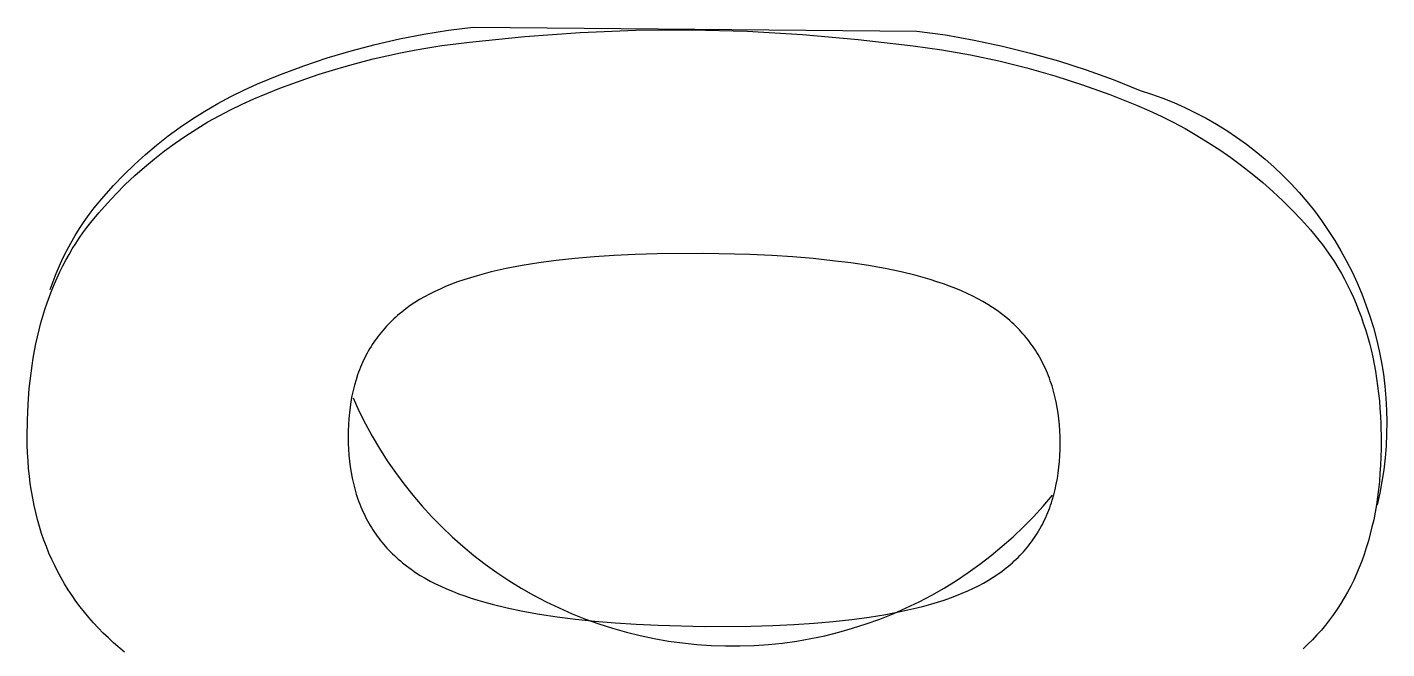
# Model space of a CAD drawing. Header units: millimetres. Extents: x -1421 to 3505, y -683 to 2759.
# Drawn here: x 2.927 to 4.289, y 730.908 to 731.531 of the extents above; entities that cross this region are included whole.
import ezdxf

# ---------------------------------------------------------------- set-up
doc = ezdxf.new("R2010")
doc.units = ezdxf.units.MM
doc.header["$MEASUREMENT"] = 0
doc.layers.add('Utwórz2D linie widoczne', color=7, linetype='Continuous', true_color=0x000000)

msp = doc.modelspace()

# ---------------------------------------------------------------- linework, layer by layer
at = {"layer": 'Utwórz2D linie widoczne'}
for p, q in [((3.2755, 731.5141), (3.2998, 731.5197)), ((3.2998, 731.5197), (3.3243, 731.5244)), ((3.3243, 731.5244), (3.3489, 731.5283)), ((3.3489, 731.5283), (3.3737, 731.5314)), ((3.37, 731.5165), (3.4254, 731.5222)), ((3.3737, 731.5314), (3.8182, 731.5276)), ((3.4254, 731.5222), (3.481, 731.5261)), ((3.481, 731.5261), (3.5367, 731.5284)), ((3.5367, 731.5284), (3.5924, 731.5289)), ((3.5924, 731.5289), (3.6481, 731.5274)), ((3.6481, 731.5274), (3.7037, 731.5241)), ((3.7037, 731.5241), (3.7593, 731.5192)), ((3.7593, 731.5192), (3.8146, 731.5127)), ((3.8182, 731.5276), (3.847, 731.5236)), ((3.847, 731.5236), (3.8756, 731.5185)), ((3.2275, 731.5006), (3.2514, 731.5078)), ((3.2514, 731.5078), (3.2755, 731.5141)), ((3.2871, 731.5028), (3.3008, 731.5057)), ((3.3008, 731.5057), (3.3146, 731.5084)), ((3.3146, 731.5084), (3.3284, 731.5108)), ((3.3284, 731.5108), (3.3423, 731.513)), ((3.3423, 731.513), (3.3562, 731.5149)), ((3.3562, 731.5149), (3.37, 731.5165)), ((3.8146, 731.5127), (3.8433, 731.5087)), ((3.8433, 731.5087), (3.8719, 731.5036)), ((3.8756, 731.5185), (3.904, 731.5125)), ((3.904, 731.5125), (3.9322, 731.5055)), ((3.9322, 731.5055), (3.9601, 731.4976)), ((3.1806, 731.484), (3.2039, 731.4927)), ((3.2039, 731.4927), (3.2275, 731.5006)), ((3.2328, 731.4885), (3.2463, 731.4924)), ((3.2463, 731.4924), (3.2598, 731.4961)), ((3.2598, 731.4961), (3.2734, 731.4996)), ((3.2734, 731.4996), (3.2871, 731.5028)), ((3.8719, 731.5036), (3.9003, 731.4976)), ((3.9003, 731.4976), (3.9286, 731.4906)), ((3.9601, 731.4976), (3.9878, 731.4887)), ((3.1575, 731.4745), (3.1806, 731.484)), ((3.1929, 731.4751), (3.2061, 731.4798)), ((3.2061, 731.4798), (3.2194, 731.4843)), ((3.2194, 731.4843), (3.2328, 731.4885)), ((3.9286, 731.4906), (3.9565, 731.4827)), ((3.9565, 731.4827), (3.9842, 731.4738)), ((3.9878, 731.4887), (4.0151, 731.4789)), ((4.0151, 731.4789), (4.0421, 731.4681)), ((3.1307, 731.4619), (3.144, 731.4684)), ((3.144, 731.4684), (3.1575, 731.4745)), ((3.1539, 731.4595), (3.1798, 731.4702)), ((3.1798, 731.4702), (3.1929, 731.4751)), ((3.9842, 731.4738), (4.0115, 731.4639)), ((4.0421, 731.4681), (4.0535, 731.4644)), ((4.0535, 731.4644), (4.0647, 731.4603)), ((3.1049, 731.4474), (3.1177, 731.4549)), ((3.1177, 731.4549), (3.1307, 731.4619)), ((3.1305, 731.4487), (3.1421, 731.4543)), ((3.1421, 731.4543), (3.1539, 731.4595)), ((4.0115, 731.4639), (4.0384, 731.4532)), ((4.0384, 731.4532), (4.0508, 731.4479)), ((4.0647, 731.4603), (4.0758, 731.4558)), ((4.0758, 731.4558), (4.0868, 731.451)), ((4.0868, 731.451), (4.0976, 731.4457)), ((3.0801, 731.4312), (3.0924, 731.4395)), ((3.0924, 731.4395), (3.1049, 731.4474)), ((3.1078, 731.4364), (3.1191, 731.4427)), ((3.1191, 731.4427), (3.1305, 731.4487)), ((4.0508, 731.4479), (4.063, 731.4422)), ((4.063, 731.4422), (4.0751, 731.4362)), ((4.0976, 731.4457), (4.1082, 731.4402)), ((4.1082, 731.4402), (4.1186, 731.4342)), ((3.0682, 731.4225), (3.0801, 731.4312)), ((3.0857, 731.4226), (3.0967, 731.4297)), ((3.0967, 731.4297), (3.1078, 731.4364)), ((4.0751, 731.4362), (4.087, 731.4298)), ((4.087, 731.4298), (4.0987, 731.423)), ((4.1186, 731.4342), (4.1288, 731.4279)), ((4.1288, 731.4279), (4.1387, 731.4212)), ((3.0452, 731.4038), (3.0565, 731.4133)), ((3.0565, 731.4133), (3.0682, 731.4225)), ((3.0645, 731.4076), (3.075, 731.4153)), ((3.075, 731.4153), (3.0857, 731.4226)), ((4.0987, 731.423), (4.1103, 731.4159)), ((4.1103, 731.4159), (4.1217, 731.4085)), ((4.1387, 731.4212), (4.1485, 731.4143)), ((4.1485, 731.4143), (4.1579, 731.4069)), ((3.0342, 731.3938), (3.0452, 731.4038)), ((3.0443, 731.3912), (3.0543, 731.3995)), ((3.0543, 731.3995), (3.0645, 731.4076)), ((4.1217, 731.4085), (4.1328, 731.4007)), ((4.1328, 731.4007), (4.1437, 731.3927)), ((4.1579, 731.4069), (4.1672, 731.3993)), ((4.1672, 731.3993), (4.1761, 731.3913)), ((3.0134, 731.3728), (3.0236, 731.3835)), ((3.0236, 731.3835), (3.0342, 731.3938)), ((3.0251, 731.3737), (3.0346, 731.3826)), ((3.0346, 731.3826), (3.0443, 731.3912)), ((4.1437, 731.3927), (4.1544, 731.3843)), ((4.1544, 731.3843), (4.1648, 731.3756)), ((4.1761, 731.3913), (4.1848, 731.3831)), ((4.1848, 731.3831), (4.1932, 731.3745)), ((3.0035, 731.3618), (3.0134, 731.3728)), ((3.016, 731.3645), (3.0251, 731.3737)), ((4.1648, 731.3756), (4.175, 731.3666)), ((4.1932, 731.3745), (4.2013, 731.3657)), ((2.994, 731.3504), (3.0035, 731.3618)), ((3.0071, 731.3551), (3.016, 731.3645)), ((4.175, 731.3666), (4.1849, 731.3574)), ((4.1849, 731.3574), (4.1944, 731.3479)), ((4.2013, 731.3657), (4.2091, 731.3566)), ((4.2091, 731.3566), (4.2166, 731.3472)), ((2.9839, 731.3368), (2.9889, 731.3437)), ((2.9889, 731.3437), (2.994, 731.3504)), ((2.9904, 731.3355), (2.9986, 731.3454)), ((2.9986, 731.3454), (3.0071, 731.3551)), ((4.1944, 731.3479), (4.2037, 731.3382)), ((4.2166, 731.3472), (4.2237, 731.3376)), ((2.9747, 731.3225), (2.9792, 731.3297)), ((2.9792, 731.3297), (2.9839, 731.3368)), ((2.9826, 731.3253), (2.9865, 731.3305)), ((2.9865, 731.3305), (2.9904, 731.3355)), ((4.2037, 731.3382), (4.2127, 731.3282)), ((4.2127, 731.3282), (4.217, 731.3231)), ((4.2237, 731.3376), (4.2305, 731.3278)), ((2.9664, 731.3076), (2.9704, 731.3151)), ((2.9704, 731.3151), (2.9747, 731.3225)), ((2.972, 731.3092), (2.9754, 731.3147)), ((2.9754, 731.3147), (2.979, 731.3201)), ((2.979, 731.3201), (2.9826, 731.3253)), ((4.217, 731.3231), (4.2212, 731.3179)), ((4.2212, 731.3179), (4.2253, 731.3125)), ((4.2305, 731.3278), (4.237, 731.3177)), ((4.237, 731.3177), (4.2431, 731.3074)), ((2.9626, 731.3), (2.9664, 731.3076)), ((2.9655, 731.2979), (2.9687, 731.3036)), ((2.9687, 731.3036), (2.972, 731.3092)), ((3.4948, 731.3013), (3.4754, 731.2997)), ((3.515, 731.3027), (3.4948, 731.3013)), ((3.5361, 731.3037), (3.515, 731.3027)), ((3.558, 731.3043), (3.5361, 731.3037)), ((3.6045, 731.3046), (3.558, 731.3043)), ((3.651, 731.3035), (3.6045, 731.3046)), ((3.673, 731.3025), (3.651, 731.3035)), ((3.6941, 731.3011), (3.673, 731.3025)), ((3.7143, 731.2995), (3.6941, 731.3011)), ((4.2253, 731.3125), (4.2292, 731.3071)), ((4.2292, 731.3071), (4.233, 731.3017)), ((4.233, 731.3017), (4.2367, 731.2961)), ((4.2431, 731.3074), (4.2489, 731.2969)), ((2.9557, 731.2845), (2.959, 731.2923)), ((2.959, 731.2923), (2.9626, 731.3)), ((2.9595, 731.2862), (2.9624, 731.2921)), ((2.9624, 731.2921), (2.9655, 731.2979)), ((3.4068, 731.2895), (3.3918, 731.2861)), ((3.4226, 731.2925), (3.4068, 731.2895)), ((3.4394, 731.2952), (3.4226, 731.2925)), ((3.457, 731.2976), (3.4394, 731.2952)), ((3.4754, 731.2997), (3.457, 731.2976)), ((3.7337, 731.2974), (3.7143, 731.2995)), ((3.7521, 731.2951), (3.7337, 731.2974)), ((3.7697, 731.2924), (3.7521, 731.2951)), ((3.7865, 731.2894), (3.7697, 731.2924)), ((3.8024, 731.2861), (3.7865, 731.2894)), ((4.2367, 731.2961), (4.2402, 731.2904)), ((4.2402, 731.2904), (4.2436, 731.2846)), ((4.2489, 731.2969), (4.2543, 731.2862)), ((2.9499, 731.2685), (2.9527, 731.2765)), ((2.9515, 731.2679), (2.954, 731.2741)), ((2.9527, 731.2765), (2.9557, 731.2845)), ((2.954, 731.2741), (2.9567, 731.2802)), ((2.9567, 731.2802), (2.9595, 731.2862)), ((3.352, 731.2738), (3.3461, 731.2715)), ((3.3581, 731.2761), (3.352, 731.2738)), ((3.3644, 731.2782), (3.3581, 731.2761)), ((3.3709, 731.2803), (3.3644, 731.2782)), ((3.3777, 731.2823), (3.3709, 731.2803)), ((3.3846, 731.2842), (3.3777, 731.2823)), ((3.3918, 731.2861), (3.3846, 731.2842)), ((3.8174, 731.2824), (3.8024, 731.2861)), ((3.8246, 731.2805), (3.8174, 731.2824)), ((3.8315, 731.2784), (3.8246, 731.2805)), ((3.8383, 731.2763), (3.8315, 731.2784)), ((3.8448, 731.2741), (3.8383, 731.2763)), ((3.8511, 731.2718), (3.8448, 731.2741)), ((4.2436, 731.2846), (4.2468, 731.2787)), ((4.2468, 731.2787), (4.2499, 731.2728)), ((4.2543, 731.2862), (4.2593, 731.2753)), ((4.2593, 731.2753), (4.264, 731.2643)), ((2.9468, 731.2551), (2.9491, 731.2615)), ((2.9491, 731.2615), (2.9515, 731.2679)), ((3.3248, 731.2612), (3.32, 731.2584)), ((3.3299, 731.2639), (3.3248, 731.2612)), ((3.3351, 731.2665), (3.3299, 731.2639)), ((3.3405, 731.269), (3.3351, 731.2665)), ((3.3461, 731.2715), (3.3405, 731.269)), ((3.8572, 731.2695), (3.8511, 731.2718)), ((3.8631, 731.267), (3.8572, 731.2695)), ((3.8688, 731.2645), (3.8631, 731.267)), ((3.8742, 731.2619), (3.8688, 731.2645)), ((3.8794, 731.2592), (3.8742, 731.2619)), ((4.2499, 731.2728), (4.2529, 731.2667)), ((4.2529, 731.2667), (4.2557, 731.2605)), ((4.2557, 731.2605), (4.2584, 731.2543)), ((4.264, 731.2643), (4.2683, 731.2531)), ((2.9425, 731.2419), (2.9446, 731.2485)), ((2.9446, 731.2485), (2.9468, 731.2551)), ((3.3042, 731.2476), (3.3021, 731.2459)), ((3.3063, 731.2492), (3.3042, 731.2476)), ((3.3107, 731.2524), (3.3063, 731.2492)), ((3.3153, 731.2554), (3.3107, 731.2524)), ((3.32, 731.2584), (3.3153, 731.2554)), ((3.8845, 731.2564), (3.8794, 731.2592)), ((3.8894, 731.2535), (3.8845, 731.2564)), ((3.8941, 731.2505), (3.8894, 731.2535)), ((3.8987, 731.2473), (3.8941, 731.2505)), ((3.9031, 731.2441), (3.8987, 731.2473)), ((4.2584, 731.2543), (4.2609, 731.2479)), ((4.2609, 731.2479), (4.2634, 731.2415)), ((4.2683, 731.2531), (4.2722, 731.2418)), ((2.9388, 731.2282), (2.9406, 731.2351)), ((2.9406, 731.2351), (2.9425, 731.2419)), ((3.2886, 731.2335), (3.2868, 731.2317)), ((3.2904, 731.2354), (3.2886, 731.2335)), ((3.2922, 731.2372), (3.2904, 731.2354)), ((3.2941, 731.239), (3.2922, 731.2372)), ((3.2961, 731.2408), (3.2941, 731.239)), ((3.298, 731.2425), (3.2961, 731.2408)), ((3.3, 731.2442), (3.298, 731.2425)), ((3.3021, 731.2459), (3.3, 731.2442)), ((3.9073, 731.2407), (3.9031, 731.2441)), ((3.9094, 731.239), (3.9073, 731.2407)), ((3.9114, 731.2373), (3.9094, 731.239)), ((3.9134, 731.2355), (3.9114, 731.2373)), ((3.9154, 731.2337), (3.9134, 731.2355)), ((3.9173, 731.2318), (3.9154, 731.2337)), ((4.2634, 731.2415), (4.2656, 731.2349)), ((4.2656, 731.2349), (4.2678, 731.2283)), ((4.2722, 731.2418), (4.2757, 731.2303)), ((2.9356, 731.2142), (2.9371, 731.2212)), ((2.9371, 731.2212), (2.9388, 731.2282)), ((3.277, 731.2198), (3.2755, 731.2177)), ((3.2785, 731.2218), (3.277, 731.2198)), ((3.2801, 731.2238), (3.2785, 731.2218)), ((3.2817, 731.2258), (3.2801, 731.2238)), ((3.2834, 731.2278), (3.2817, 731.2258)), ((3.2851, 731.2297), (3.2834, 731.2278)), ((3.2868, 731.2317), (3.2851, 731.2297)), ((3.9191, 731.23), (3.9173, 731.2318)), ((3.921, 731.2281), (3.9191, 731.23)), ((3.9228, 731.2262), (3.921, 731.2281)), ((3.9245, 731.2242), (3.9228, 731.2262)), ((3.9262, 731.2223), (3.9245, 731.2242)), ((3.9279, 731.2203), (3.9262, 731.2223)), ((3.9295, 731.2183), (3.9279, 731.2203)), ((4.2678, 731.2283), (4.2698, 731.2216)), ((4.2698, 731.2216), (4.2717, 731.2148)), ((4.2757, 731.2303), (4.2788, 731.2187)), ((2.9329, 731.1997), (2.9342, 731.207)), ((2.9342, 731.207), (2.9356, 731.2142)), ((3.2686, 731.2068), (3.2674, 731.2046)), ((3.2699, 731.2091), (3.2686, 731.2068)), ((3.2713, 731.2113), (3.2699, 731.2091)), ((3.2726, 731.2134), (3.2713, 731.2113)), ((3.2741, 731.2156), (3.2726, 731.2134)), ((3.2755, 731.2177), (3.2741, 731.2156)), ((3.9311, 731.2162), (3.9295, 731.2183)), ((3.9326, 731.2141), (3.9311, 731.2162)), ((3.9342, 731.212), (3.9326, 731.2141)), ((3.9356, 731.2099), (3.9342, 731.212)), ((3.937, 731.2077), (3.9356, 731.2099)), ((3.9384, 731.2055), (3.937, 731.2077)), ((3.9398, 731.2033), (3.9384, 731.2055)), ((4.2717, 731.2148), (4.2734, 731.2079)), ((4.2734, 731.2079), (4.275, 731.2008)), ((4.2788, 731.2187), (4.2815, 731.207)), ((4.2815, 731.207), (4.2838, 731.1953)), ((2.9306, 731.1847), (2.9317, 731.1922)), ((2.9317, 731.1922), (2.9329, 731.1997)), ((3.2617, 731.1929), (3.2607, 731.1905)), ((3.2628, 731.1953), (3.2617, 731.1929)), ((3.2639, 731.1976), (3.2628, 731.1953)), ((3.265, 731.2), (3.2639, 731.1976)), ((3.2662, 731.2023), (3.265, 731.2)), ((3.2674, 731.2046), (3.2662, 731.2023)), ((3.9411, 731.201), (3.9398, 731.2033)), ((3.9424, 731.1988), (3.9411, 731.201)), ((3.9436, 731.1965), (3.9424, 731.1988)), ((3.9448, 731.1941), (3.9436, 731.1965)), ((3.9459, 731.1918), (3.9448, 731.1941)), ((3.947, 731.1894), (3.9459, 731.1918)), ((4.275, 731.2008), (4.2764, 731.1937)), ((4.2764, 731.1937), (4.2778, 731.1866)), ((4.2838, 731.1953), (4.2857, 731.1835)), ((2.9297, 731.1771), (2.9306, 731.1847)), ((3.2579, 731.183), (3.2563, 731.1779)), ((3.2588, 731.1855), (3.2579, 731.183)), ((3.2597, 731.188), (3.2588, 731.1855)), ((3.2607, 731.1905), (3.2597, 731.188)), ((3.9481, 731.187), (3.947, 731.1894)), ((3.9491, 731.1845), (3.9481, 731.187)), ((3.9501, 731.1821), (3.9491, 731.1845)), ((3.9511, 731.1796), (3.9501, 731.1821)), ((3.952, 731.177), (3.9511, 731.1796)), ((4.2778, 731.1866), (4.2789, 731.1793)), ((4.2789, 731.1793), (4.28, 731.1719)), ((4.2857, 731.1835), (4.2872, 731.1716)), ((2.9277, 731.1536), (2.9289, 731.1694)), ((2.9289, 731.1694), (2.9297, 731.1771)), ((3.2534, 731.1674), (3.2522, 731.1619)), ((3.2547, 731.1727), (3.2534, 731.1674)), ((3.2563, 731.1779), (3.2547, 731.1727)), ((3.9537, 731.1719), (3.952, 731.177)), ((3.9552, 731.1667), (3.9537, 731.1719)), ((3.9566, 731.1613), (3.9552, 731.1667)), ((4.28, 731.1719), (4.2809, 731.1644)), ((4.2872, 731.1716), (4.2882, 731.1596)), ((2.927, 731.1373), (2.9277, 731.1536)), ((3.2512, 731.1564), (3.2503, 731.1507)), ((3.2522, 731.1619), (3.2512, 731.1564)), ((3.2533, 731.1599), (3.2592, 731.1468)), ((3.9578, 731.1559), (3.9566, 731.1613)), ((3.9589, 731.1503), (3.9578, 731.1559)), ((4.2809, 731.1644), (4.2817, 731.1568)), ((4.2817, 731.1568), (4.2823, 731.1492)), ((4.2882, 731.1596), (4.2889, 731.1477)), ((2.9268, 731.1207), (2.927, 731.1373)), ((3.2491, 731.139), (3.2487, 731.133)), ((3.2496, 731.1449), (3.2491, 731.139)), ((3.2503, 731.1507), (3.2496, 731.1449)), ((3.2592, 731.1468), (3.2657, 731.134)), ((3.9598, 731.1446), (3.9589, 731.1503)), ((3.9605, 731.1388), (3.9598, 731.1446)), ((3.9611, 731.1329), (3.9605, 731.1388)), ((4.2823, 731.1492), (4.2828, 731.1414)), ((4.2828, 731.1414), (4.2832, 731.1336)), ((4.2889, 731.1477), (4.2892, 731.1357)), ((3.2485, 731.1269), (3.2484, 731.1206)), ((3.2487, 731.133), (3.2485, 731.1269)), ((3.2657, 731.134), (3.2725, 731.1214)), ((3.9615, 731.1269), (3.9611, 731.1329)), ((3.9618, 731.1207), (3.9615, 731.1269)), ((4.2832, 731.1336), (4.2835, 731.1176)), ((4.289, 731.1237), (4.2885, 731.1117)), ((4.2892, 731.1357), (4.289, 731.1237)), ((2.9269, 731.1126), (2.9268, 731.1207)), ((2.9272, 731.1047), (2.9269, 731.1126)), ((3.2484, 731.1206), (3.2485, 731.1144)), ((3.2485, 731.1144), (3.2488, 731.1083)), ((3.2725, 731.1214), (3.2798, 731.109)), ((3.9619, 731.1145), (3.9618, 731.1207)), ((3.9618, 731.1083), (3.9619, 731.1145)), ((4.2835, 731.1176), (4.2834, 731.109)), ((4.2885, 731.1117), (4.2875, 731.0998)), ((2.9276, 731.0968), (2.9272, 731.1047)), ((2.9282, 731.0891), (2.9276, 731.0968)), ((3.2488, 731.1083), (3.2492, 731.1023)), ((3.2492, 731.1023), (3.2497, 731.0964)), ((3.2497, 731.0964), (3.2505, 731.0906)), ((3.2798, 731.109), (3.2876, 731.0969)), ((3.2876, 731.0969), (3.2957, 731.0851)), ((3.9612, 731.0962), (3.9616, 731.1022)), ((3.9616, 731.1022), (3.9618, 731.1083)), ((4.2832, 731.1006), (4.2829, 731.0923)), ((4.2834, 731.109), (4.2832, 731.1006)), ((4.2875, 731.0998), (4.2861, 731.0879)), ((2.929, 731.0815), (2.9282, 731.0891)), ((3.2505, 731.0906), (3.2514, 731.085)), ((3.2514, 731.085), (3.2524, 731.0794)), ((3.2957, 731.0851), (3.3042, 731.0736)), ((3.9591, 731.0789), (3.9599, 731.0845)), ((3.9599, 731.0845), (3.9606, 731.0903)), ((3.9606, 731.0903), (3.9612, 731.0962)), ((4.2823, 731.0841), (4.2817, 731.0761)), ((4.2829, 731.0923), (4.2823, 731.0841)), ((4.2861, 731.0879), (4.2843, 731.076)), ((2.9299, 731.0739), (2.929, 731.0815)), ((2.931, 731.0665), (2.9299, 731.0739)), ((3.2524, 731.0794), (3.2536, 731.074)), ((3.2536, 731.074), (3.255, 731.0686)), ((3.3042, 731.0736), (3.3132, 731.0623)), ((3.9568, 731.0679), (3.958, 731.0733)), ((3.958, 731.0733), (3.9591, 731.0789)), ((4.2817, 731.0761), (4.2808, 731.0682)), ((4.2843, 731.076), (4.2821, 731.0643)), ((2.9323, 731.0592), (2.931, 731.0665)), ((2.9338, 731.052), (2.9323, 731.0592)), ((3.255, 731.0686), (3.2565, 731.0634)), ((3.2565, 731.0634), (3.2582, 731.0583)), ((3.2582, 731.0583), (3.2591, 731.0558)), ((3.2591, 731.0558), (3.2601, 731.0533)), ((3.3132, 731.0623), (3.3225, 731.0514)), ((3.9448, 731.0514), (3.9541, 731.0623)), ((3.9531, 731.0548), (3.954, 731.0574)), ((3.954, 731.0574), (3.9555, 731.0626)), ((3.9555, 731.0626), (3.9568, 731.0679)), ((4.2798, 731.0604), (4.2787, 731.0527)), ((4.2821, 731.0643), (4.2795, 731.0526)), ((4.2808, 731.0682), (4.2798, 731.0604)), ((2.9354, 731.0449), (2.9338, 731.052)), ((2.9372, 731.0379), (2.9354, 731.0449)), ((3.2601, 731.0533), (3.2611, 731.0508)), ((3.2611, 731.0508), (3.2621, 731.0484)), ((3.2621, 731.0484), (3.2631, 731.046)), ((3.2631, 731.046), (3.2643, 731.0436)), ((3.2643, 731.0436), (3.2654, 731.0412)), ((3.3225, 731.0514), (3.3322, 731.0408)), ((3.9351, 731.0408), (3.9448, 731.0514)), ((3.9474, 731.0401), (3.9485, 731.0425)), ((3.9485, 731.0425), (3.9495, 731.0449)), ((3.9495, 731.0449), (3.9505, 731.0473)), ((3.9505, 731.0473), (3.9514, 731.0498)), ((3.9514, 731.0498), (3.9523, 731.0523)), ((3.9523, 731.0523), (3.9531, 731.0548)), ((4.2774, 731.0452), (4.276, 731.0378)), ((4.2787, 731.0527), (4.2774, 731.0452)), ((2.9391, 731.0309), (2.9372, 731.0379)), ((2.9412, 731.0241), (2.9391, 731.0309)), ((3.2654, 731.0412), (3.2666, 731.0389)), ((3.2666, 731.0389), (3.2678, 731.0366)), ((3.2678, 731.0366), (3.2691, 731.0343)), ((3.2691, 731.0343), (3.2704, 731.0321)), ((3.2704, 731.0321), (3.2717, 731.0299)), ((3.2717, 731.0299), (3.2731, 731.0277)), ((3.3322, 731.0408), (3.3422, 731.0306)), ((3.3422, 731.0306), (3.3526, 731.0207)), ((3.9146, 731.0206), (3.925, 731.0305)), ((3.925, 731.0305), (3.9351, 731.0408)), ((3.9402, 731.0263), (3.9415, 731.0285)), ((3.9415, 731.0285), (3.9428, 731.0308)), ((3.9428, 731.0308), (3.944, 731.0331)), ((3.944, 731.0331), (3.9452, 731.0354)), ((3.9452, 731.0354), (3.9463, 731.0377)), ((3.9463, 731.0377), (3.9474, 731.0401)), ((4.2743, 731.0306), (4.2726, 731.0235)), ((4.276, 731.0378), (4.2743, 731.0306)), ((2.9435, 731.0174), (2.9412, 731.0241)), ((2.946, 731.0108), (2.9435, 731.0174)), ((3.2731, 731.0277), (3.2745, 731.0255)), ((3.2745, 731.0255), (3.276, 731.0234)), ((3.276, 731.0234), (3.2775, 731.0213)), ((3.2775, 731.0213), (3.279, 731.0192)), ((3.279, 731.0192), (3.2806, 731.0172)), ((3.2806, 731.0172), (3.2822, 731.0151)), ((3.2822, 731.0151), (3.2839, 731.0131)), ((3.3526, 731.0207), (3.3634, 731.0111)), ((3.9039, 731.0111), (3.9146, 731.0206)), ((3.9316, 731.0136), (3.9331, 731.0156)), ((3.9331, 731.0156), (3.9346, 731.0177)), ((3.9346, 731.0177), (3.9361, 731.0198)), ((3.9361, 731.0198), (3.9375, 731.022)), ((3.9375, 731.022), (3.9389, 731.0241)), ((3.9389, 731.0241), (3.9402, 731.0263)), ((4.2707, 731.0165), (4.2686, 731.0096)), ((4.2726, 731.0235), (4.2707, 731.0165)), ((2.9486, 731.0043), (2.946, 731.0108)), ((2.9514, 730.998), (2.9486, 731.0043)), ((3.2839, 731.0131), (3.2856, 731.0112)), ((3.2856, 731.0112), (3.2873, 731.0092)), ((3.2873, 731.0092), (3.2891, 731.0073)), ((3.2891, 731.0073), (3.2909, 731.0054)), ((3.2909, 731.0054), (3.2928, 731.0036)), ((3.2928, 731.0036), (3.2947, 731.0018)), ((3.2947, 731.0018), (3.2967, 731)), ((3.3634, 731.0111), (3.3744, 731.002)), ((3.3744, 731.002), (3.3858, 730.9932)), ((3.8815, 730.9932), (3.8928, 731.0019)), ((3.8928, 731.0019), (3.9039, 731.0111)), ((3.9197, 731), (3.9215, 731.0019)), ((3.9215, 731.0019), (3.9233, 731.0038)), ((3.9233, 731.0038), (3.925, 731.0057)), ((3.925, 731.0057), (3.9267, 731.0076)), ((3.9267, 731.0076), (3.9284, 731.0096)), ((3.9284, 731.0096), (3.93, 731.0116)), ((3.93, 731.0116), (3.9316, 731.0136)), ((4.2664, 731.0029), (4.264, 730.9963)), ((4.2686, 731.0096), (4.2664, 731.0029)), ((2.9544, 730.9917), (2.9514, 730.998)), ((2.9575, 730.9855), (2.9544, 730.9917)), ((3.2967, 731), (3.2986, 730.9982)), ((3.2986, 730.9982), (3.3007, 730.9964)), ((3.3007, 730.9964), (3.3027, 730.9947)), ((3.3027, 730.9947), (3.307, 730.9914)), ((3.307, 730.9914), (3.3114, 730.9881)), ((3.3114, 730.9881), (3.3159, 730.985)), ((3.3858, 730.9932), (3.3975, 730.9848)), ((3.8698, 730.9848), (3.8815, 730.9932)), ((3.9037, 730.9862), (3.9058, 730.9879)), ((3.9058, 730.9879), (3.9079, 730.9895)), ((3.9079, 730.9895), (3.91, 730.9912)), ((3.91, 730.9912), (3.912, 730.9929)), ((3.912, 730.9929), (3.914, 730.9947)), ((3.914, 730.9947), (3.9159, 730.9964)), ((3.9159, 730.9964), (3.9178, 730.9982)), ((3.9178, 730.9982), (3.9197, 731)), ((4.2615, 730.9898), (4.2588, 730.9835)), ((4.264, 730.9963), (4.2615, 730.9898)), ((2.9608, 730.9794), (2.9575, 730.9855)), ((2.9642, 730.9734), (2.9608, 730.9794)), ((3.3159, 730.985), (3.3206, 730.982)), ((3.3206, 730.982), (3.3255, 730.9791)), ((3.3255, 730.9791), (3.3306, 730.9763)), ((3.3306, 730.9763), (3.3358, 730.9736)), ((3.3975, 730.9848), (3.4094, 730.9769)), ((3.4094, 730.9769), (3.4216, 730.9693)), ((3.8456, 730.9693), (3.8579, 730.9768)), ((3.8579, 730.9768), (3.8698, 730.9848)), ((3.8801, 730.9716), (3.8852, 730.9743)), ((3.8852, 730.9743), (3.89, 730.9771)), ((3.89, 730.9771), (3.8947, 730.98)), ((3.8947, 730.98), (3.8993, 730.9831)), ((3.8993, 730.9831), (3.9037, 730.9862)), ((4.256, 730.9772), (4.253, 730.9712)), ((4.2588, 730.9835), (4.256, 730.9772)), ((2.9679, 730.9675), (2.9642, 730.9734)), ((2.9717, 730.9618), (2.9679, 730.9675)), ((2.9756, 730.9561), (2.9717, 730.9618)), ((3.3358, 730.9736), (3.3412, 730.971)), ((3.3412, 730.971), (3.3469, 730.9685)), ((3.3469, 730.9685), (3.3528, 730.966)), ((3.3528, 730.966), (3.3589, 730.9636)), ((3.3589, 730.9636), (3.3652, 730.9613)), ((3.3652, 730.9613), (3.3717, 730.9591)), ((3.4216, 730.9693), (3.4341, 730.9622)), ((3.4341, 730.9622), (3.4468, 730.9555)), ((3.8205, 730.9555), (3.8332, 730.9622)), ((3.8332, 730.9622), (3.8456, 730.9693)), ((3.8519, 730.9594), (3.858, 730.9617)), ((3.858, 730.9617), (3.8638, 730.964)), ((3.8638, 730.964), (3.8695, 730.9664)), ((3.8695, 730.9664), (3.8749, 730.969)), ((3.8749, 730.969), (3.8801, 730.9716)), ((4.2498, 730.9652), (4.2465, 730.9594)), ((4.253, 730.9712), (4.2498, 730.9652)), ((2.9798, 730.9505), (2.9756, 730.9561)), ((2.9841, 730.945), (2.9798, 730.9505)), ((3.3717, 730.9591), (3.3785, 730.957)), ((3.3785, 730.957), (3.3854, 730.955)), ((3.3854, 730.955), (3.3926, 730.953)), ((3.3926, 730.953), (3.4076, 730.9494)), ((3.4076, 730.9494), (3.4235, 730.946)), ((3.4468, 730.9555), (3.4597, 730.9493)), ((3.4597, 730.9493), (3.4729, 730.9435)), ((3.7944, 730.9435), (3.8075, 730.9493)), ((3.8032, 730.946), (3.8182, 730.9494)), ((3.8075, 730.9493), (3.8205, 730.9555)), ((3.8182, 730.9494), (3.8254, 730.9512)), ((3.8254, 730.9512), (3.8323, 730.9531)), ((3.8323, 730.9531), (3.839, 730.9551)), ((3.839, 730.9551), (3.8456, 730.9572)), ((3.8456, 730.9572), (3.8519, 730.9594)), ((4.2395, 730.9481), (4.2357, 730.9427)), ((4.2431, 730.9537), (4.2395, 730.9481)), ((4.2465, 730.9594), (4.2431, 730.9537)), ((2.9885, 730.9397), (2.9841, 730.945)), ((2.9932, 730.9344), (2.9885, 730.9397)), ((2.998, 730.9293), (2.9932, 730.9344)), ((3.4235, 730.946), (3.4402, 730.943)), ((3.4402, 730.943), (3.4578, 730.9404)), ((3.4578, 730.9404), (3.4763, 730.938)), ((3.4729, 730.9435), (3.4862, 730.9382)), ((3.4763, 730.938), (3.4957, 730.936)), ((3.4862, 730.9382), (3.4997, 730.9333)), ((3.4957, 730.936), (3.5159, 730.9343)), ((3.4997, 730.9333), (3.5134, 730.9289)), ((3.5159, 730.9343), (3.537, 730.9329)), ((3.537, 730.9329), (3.5589, 730.9319)), ((3.695, 730.9328), (3.7152, 730.9341)), ((3.7152, 730.9341), (3.7345, 730.9358)), ((3.7345, 730.9358), (3.753, 730.9378)), ((3.753, 730.9378), (3.7706, 730.9402)), ((3.7539, 730.9289), (3.7676, 730.9333)), ((3.7676, 730.9333), (3.7811, 730.9382)), ((3.7706, 730.9402), (3.7873, 730.9429)), ((3.7811, 730.9382), (3.7944, 730.9435)), ((3.7873, 730.9429), (3.8032, 730.946)), ((4.2318, 730.9374), (4.2278, 730.9322)), ((4.2357, 730.9427), (4.2318, 730.9374)), ((3.003, 730.9242), (2.998, 730.9293)), ((3.0081, 730.9193), (3.003, 730.9242)), ((3.0134, 730.9144), (3.0081, 730.9193)), ((3.5134, 730.9289), (3.5272, 730.925)), ((3.5272, 730.925), (3.5411, 730.9216)), ((3.5411, 730.9216), (3.5551, 730.9186)), ((3.5589, 730.9319), (3.6054, 730.9308)), ((3.6054, 730.9308), (3.6519, 730.9311)), ((3.6519, 730.9311), (3.6739, 730.9318)), ((3.6739, 730.9318), (3.695, 730.9328)), ((3.7121, 730.9186), (3.7262, 730.9215)), ((3.7262, 730.9215), (3.7401, 730.925)), ((3.7401, 730.925), (3.7539, 730.9289)), ((4.2192, 730.9223), (4.2147, 730.9175)), ((4.2236, 730.9272), (4.2192, 730.9223)), ((4.2278, 730.9322), (4.2236, 730.9272)), ((3.0242, 730.9051), (3.0134, 730.9144)), ((3.5551, 730.9186), (3.5693, 730.9161)), ((3.5693, 730.9161), (3.5835, 730.9142)), ((3.5835, 730.9142), (3.5978, 730.9127)), ((3.5978, 730.9127), (3.6121, 730.9117)), ((3.6121, 730.9117), (3.6264, 730.9112)), ((3.6264, 730.9112), (3.6408, 730.9112)), ((3.6408, 730.9112), (3.6551, 730.9117)), ((3.6551, 730.9117), (3.6695, 730.9127)), ((3.6695, 730.9127), (3.6837, 730.9141)), ((3.6837, 730.9141), (3.698, 730.9161)), ((3.698, 730.9161), (3.7121, 730.9186)), ((4.21, 730.9129), (4.2052, 730.9084)), ((4.2147, 730.9175), (4.21, 730.9129))]:
    msp.add_line(p, q, dxfattribs=at)

doc.saveas('drawing.dxf')
